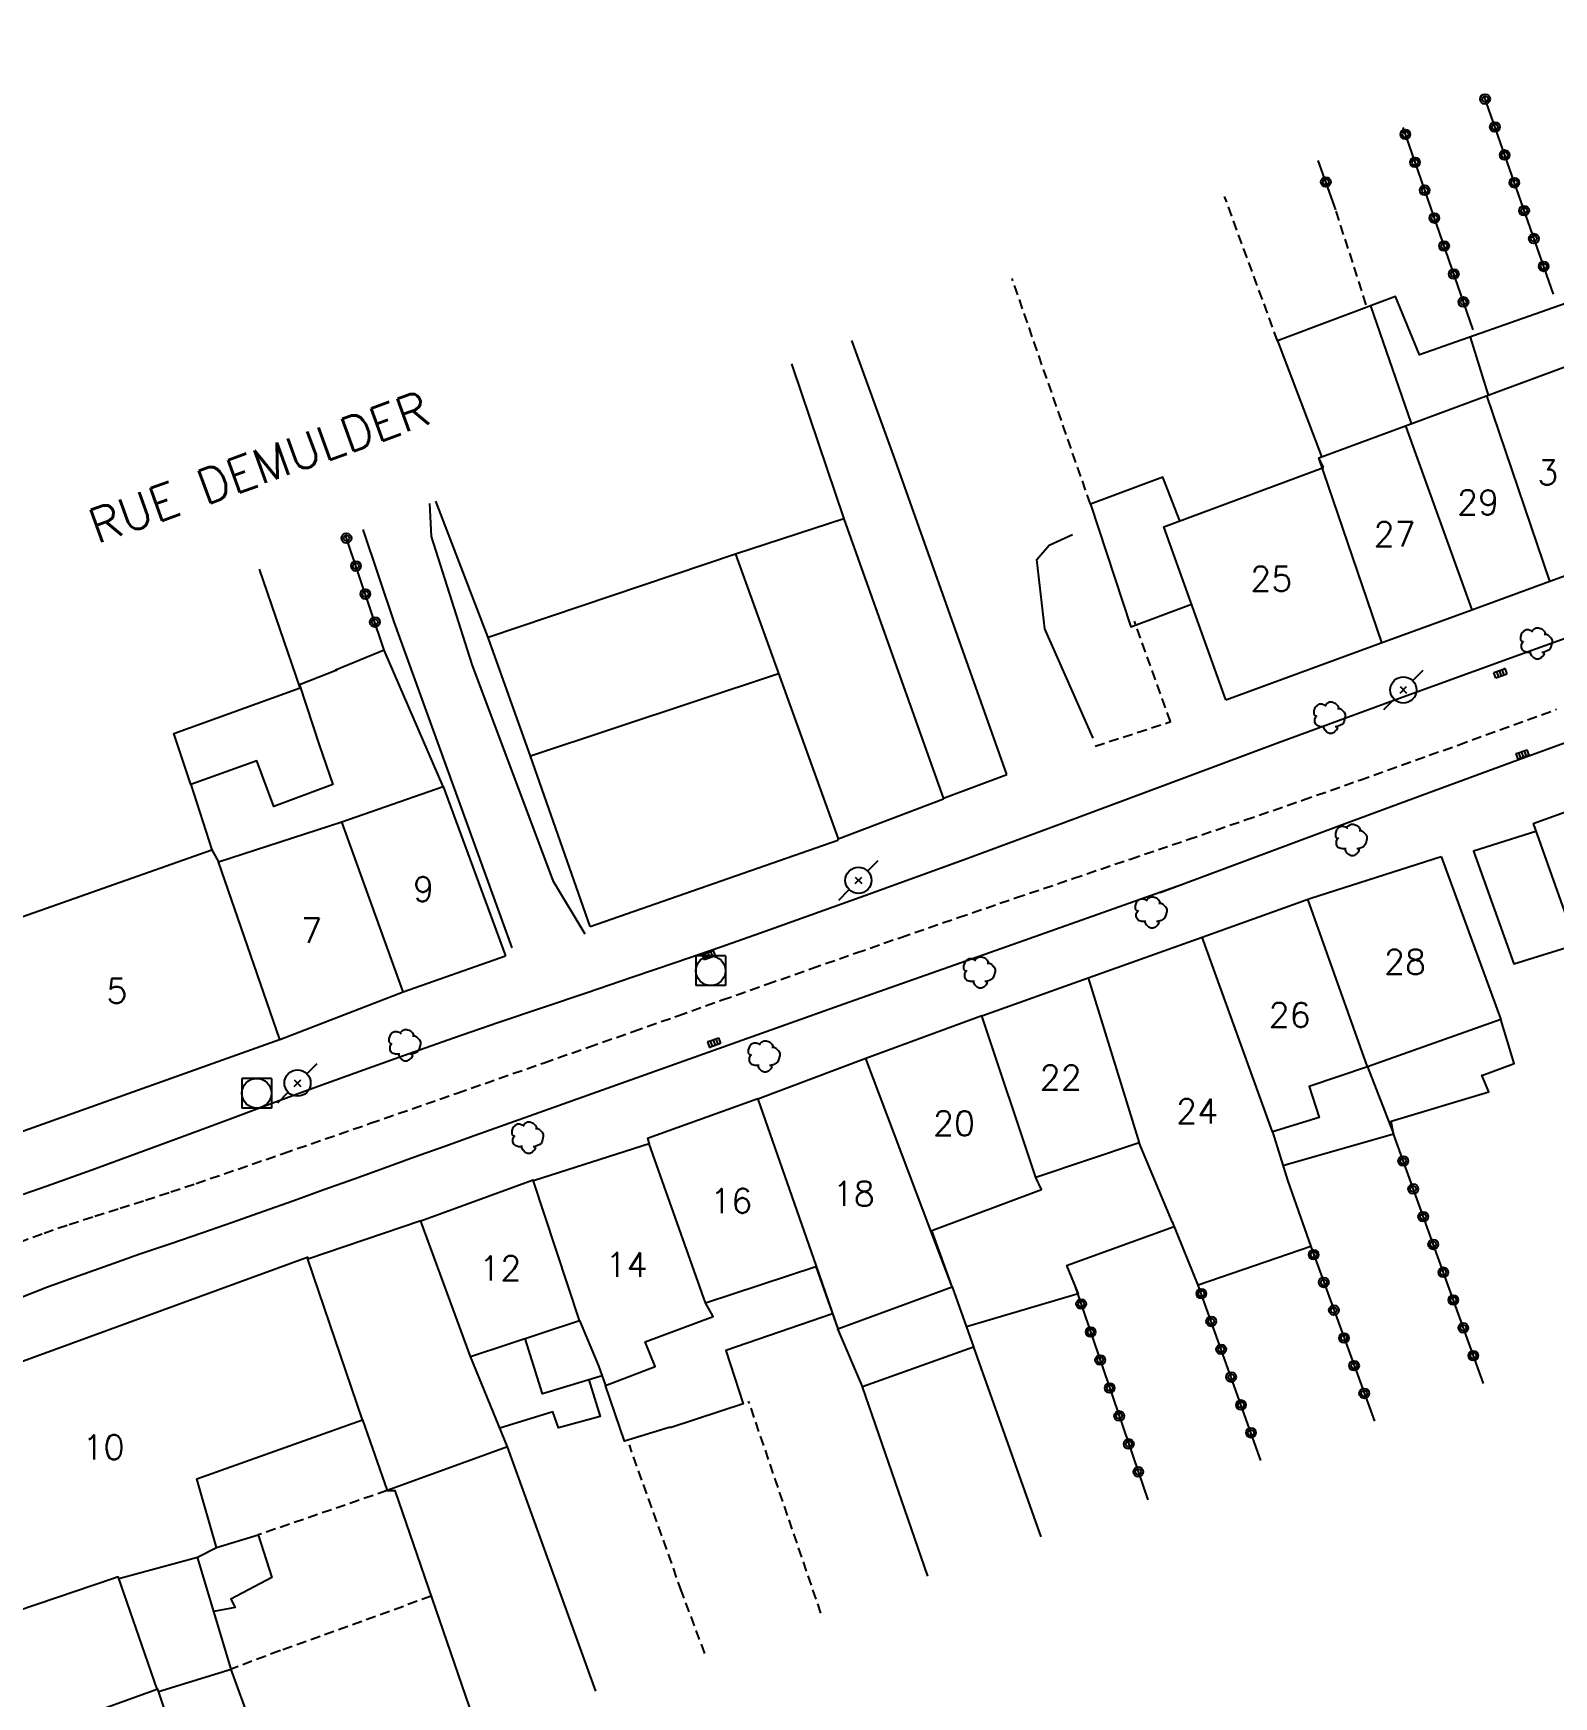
# Model space of a CAD drawing. Header units: millimetres. Extents: x 146998 to 148001, y 143000 to 144001.
# Drawn here: x 147280.2 to 147357.4, y 143407.3 to 143491.7 of the extents above; entities that cross this region are included whole.
import ezdxf
from ezdxf.enums import TextEntityAlignment as Align

# ---------------------------------------------------------------- set-up
doc = ezdxf.new("R2010")
doc.units = ezdxf.units.MM
doc.linetypes.add('DASHED', pattern=[0.75, 0.5, -0.25])
doc.layers.get('0').update_dxf_attribs({"linetype": 'CONTINUOUS'})
for name, color, linetype in [('W0001', 6, 'DASHED'), ('W0014', 7, 'CONTINUOUS'), ('W0017', 7, 'CONTINUOUS'), ('W0101', 7, 'CONTINUOUS'), ('W0104', 1, 'CONTINUOUS'), ('W0112', 1, 'DASHED'), ('W0300', 7, 'CONTINUOUS'), ('W0323', 7, 'CONTINUOUS'), ('W0401', 7, 'CONTINUOUS'), ('W0420', 7, 'CONTINUOUS'), ('W0473', 7, 'CONTINUOUS'), ('W0989', 7, 'CONTINUOUS'), ('W0991', 7, 'CONTINUOUS'), ('W1102', 7, 'CONTINUOUS')]:
    doc.layers.add(name, color=color, linetype=linetype)
doc.styles.get("Standard").update_dxf_attribs({"font": 'romans.shx', "width": 0.85})

# ---------------------------------------------------------------- blocks, each defined once
blk = doc.blocks.new('T300')
for p, q in [((-0.8, 0.514), (-0.857, 0.343)), ((-0.857, 0.343), (-0.857, 0.171)), ((-0.857, 0.171), (-0.743, 0.057)), ((-0.686, 0.629), (-0.8, 0.514)), ((-0.8, -0.057), (-0.743, 0.057)), ((-0.743, 0.057), (-0.686, 0.114)), ((-0.571, 0.686), (-0.686, 0.629)), ((-0.457, 0.686), (-0.571, 0.686)), ((-0.286, 0.629), (-0.457, 0.686)), ((-0.286, 0.629), (-0.171, 0.743)), ((-0.229, 0.571), (-0.286, 0.629)), ((-0.171, 0.743), (-0.057, 0.8)), ((-0.057, 0.8), (0.057, 0.8)), ((0.057, 0.8), (0.229, 0.743)), ((0.229, 0.743), (0.343, 0.629)), ((0.343, 0.629), (0.4, 0.514)), ((0.457, 0.457), (0.343, 0.457)), ((0.4, 0.514), (0.4, 0.457)), ((0.571, 0.4), (0.457, 0.457)), ((0.571, 0.4), (0.686, 0.286)), ((0.686, 0.286), (0.743, 0.171)), ((0.743, 0.057), (0.686, -0.171)), ((0.743, 0.171), (0.743, 0.057)), ((-0.8, -0.171), (-0.8, -0.057)), ((-0.8, -0.229), (-0.8, -0.171)), ((-0.743, -0.343), (-0.8, -0.229)), ((-0.686, -0.4), (-0.743, -0.343)), ((-0.514, -0.457), (-0.686, -0.4)), ((-0.4, -0.457), (-0.514, -0.457)), ((-0.4, -0.457), (-0.343, -0.457)), ((-0.343, -0.457), (-0.343, -0.4)), ((-0.343, -0.514), (-0.343, -0.457)), ((-0.286, -0.629), (-0.343, -0.514)), ((-0.171, -0.743), (-0.286, -0.629)), ((-0.057, -0.8), (-0.171, -0.743)), ((0.057, -0.8), (-0.057, -0.8)), ((0.171, -0.743), (0.057, -0.8)), ((0.229, -0.686), (0.171, -0.743)), ((0.286, -0.457), (0.229, -0.457)), ((0.286, -0.629), (0.229, -0.686)), ((0.457, -0.4), (0.286, -0.457)), ((0.343, -0.514), (0.286, -0.629)), ((0.343, -0.514), (0.343, -0.457)), ((0.571, -0.343), (0.457, -0.4)), ((0.629, -0.286), (0.571, -0.343)), ((0.686, -0.171), (0.629, -0.286))]:
    blk.add_line(p, q)
blk = doc.blocks.new('T473')
for p, q in [((0.500001, 0.500001), (1.000002, 1.000002)), ((-0.166667, 0.166667), (0.166667, -0.166667)), ((-0.166667, -0.166667), (0.166667, 0.166667)), ((-1.000002, -1.000002), (-0.500001, -0.500001))]:
    blk.add_line(p, q)
blk.add_ellipse((0, 0), major_axis=(0.471405, 0.471405), ratio=1, start_param=5.497787144, end_param=11.780972451)
blk = doc.blocks.new('T401')
for p, q in [((-0.3, 0.3), (0, 0.3)), ((-0.3, -0.25), (-0.3, 0.3)), ((-0.3, 0.15), (0, 0.15)), ((-0.3, 0), (0, 0)), ((0, 0.3), (0, -0.25)), ((-0.3, -0.15), (0, -0.15)), ((-0.3, -0.25), (-0.3, -0.3)), ((-0.3, -0.3), (0, -0.3)), ((0, -0.3), (0, -0.25))]:
    blk.add_line(p, q)
blk = doc.blocks.new('T420')
for p, q in [((0.75, 0.75), (-0.75, 0.75)), ((-0.75, 0.75), (-0.75, -0.75)), ((0.75, 0.75), (0.75, -0.75)), ((0.75, -0.75), (-0.75, -0.75))]:
    blk.add_line(p, q)
blk.add_ellipse((0, 0), major_axis=(-0.53, 0.53), ratio=1, start_param=3.926991, end_param=10.210176)
blk = doc.blocks.new('t323o')
at = {"color": 0, "linetype": 'Continuous'}
for radius in [0.25, 0.15]:
    blk.add_circle((0, 0), radius, dxfattribs=at)

msp = doc.modelspace()

# ---------------------------------------------------------------- linework, layer by layer
at = {"layer": 'W0001'}
msp.add_lwpolyline([(147279.483, 143430.359), (147280.757, 143430.829), (147282.04, 143431.27), (147283.331, 143431.689), (147284.623, 143432.097), (147285.916, 143432.504), (147287.206, 143432.919), (147288.491, 143433.35), (147292.909, 143434.873), (147297.324, 143436.403), (147301.738, 143437.938), (147306.15, 143439.477), (147308.415, 143440.27), (147310.68, 143441.067), (147312.943, 143441.866), (147315.206, 143442.666), (147317.47, 143443.465), (147319.734, 143444.262), (147321.999, 143445.056), (147324.266, 143445.845), (147327.178, 143446.849), (147330.093, 143447.844), (147333.01, 143448.834), (147335.928, 143449.821), (147338.845, 143450.81), (147341.76, 143451.805), (147344.672, 143452.81), (147347.579, 143453.828), (147352.577, 143455.612), (147357.565, 143457.426)], dxfattribs=at)
at = {"layer": 'W0014'}
for points in [[(147361.203, 143462.164), (147355.279, 143460.035), (147349.363, 143457.885), (147343.454, 143455.715), (147337.552, 143453.524)], [(147337.445, 143448.121), (147341.98, 143449.819), (147346.518, 143451.508), (147351.059, 143453.189), (147355.603, 143454.861), (147358.713, 143455.998)], [(147337.552, 143453.524), (147332.522, 143451.641), (147327.484, 143449.783), (147322.436, 143447.95), (147317.379, 143446.142), (147315.124, 143445.35), (147312.865, 143444.571), (147310.603, 143443.8), (147308.339, 143443.034), (147306.075, 143442.269), (147303.812, 143441.498), (147301.553, 143440.719), (147299.298, 143439.928), (147296.989, 143439.103), (147294.684, 143438.266), (147292.382, 143437.421), (147290.081, 143436.572), (147287.782, 143435.721), (147285.481, 143434.873), (147283.178, 143434.03), (147280.872, 143433.196), (147279.704, 143432.791)], [(147279.392, 143427.499), (147280.941, 143428.095), (147282.498, 143428.668), (147284.062, 143429.225), (147285.629, 143429.769), (147287.199, 143430.307), (147288.768, 143430.844), (147290.336, 143431.387), (147291.9, 143431.939), (147293.436, 143432.489), (147294.972, 143433.04), (147296.507, 143433.593), (147298.042, 143434.146), (147299.577, 143434.699), (147301.113, 143435.251), (147302.649, 143435.803), (147304.185, 143436.352), (147312.777, 143439.413), (147321.372, 143442.464), (147329.97, 143445.507), (147338.572, 143448.54)]]:
    msp.add_lwpolyline(points, dxfattribs=at)
at = {"layer": 'W0017'}
for points in [[(147308.242, 143446.011), (147306.634, 143448.683), (147302.5, 143459.699), (147300.434, 143466.201), (147300.344, 143467.869)], [(147296.95, 143466.558), (147298.526, 143461.874), (147304.509, 143445.313)], [(147334.036, 143455.967), (147331.587, 143461.518), (147331.176, 143465.035), (147331.807, 143465.753), (147332.99, 143466.304)]]:
    msp.add_lwpolyline(points, dxfattribs=at)
at = {"layer": 'W0101'}
for points in [[(147354.107, 143473.376), (147358.446, 143474.977)], [(147349.895, 143471.823), (147354.107, 143473.376)], [(147345.73, 143469.698), (147345.493, 143470.199), (147349.895, 143471.823)], [(147340.775, 143457.903), (147337.622, 143466.696), (147345.73, 143469.698)], [(147357.226, 143463.925), (147361.16, 143465.359)], [(147353.269, 143462.483), (147357.226, 143463.925)], [(147348.665, 143460.806), (147353.269, 143462.483)], [(147340.775, 143457.903), (147348.665, 143460.806)], [(147295.88, 143451.713), (147301.022, 143453.512)], [(147301.022, 143453.512), (147304.194, 143444.904)], [(147356.379, 143451.633), (147363.133, 143454.064)], [(147289.618, 143449.686), (147295.88, 143451.713)], [(147356.379, 143451.633), (147359.451, 143443.002), (147365.933, 143445.145)], [(147276.156, 143445.674), (147289.285, 143450.297), (147289.618, 143449.686)], [(147345.091, 143447.838), (147351.709, 143449.943)], [(147351.709, 143449.943), (147354.747, 143441.677), (147347.97, 143439.266)], [(147339.571, 143445.862), (147345.091, 143447.838)], [(147333.778, 143443.789), (147339.571, 143445.862)], [(147298.992, 143443.077), (147304.194, 143444.904)], [(147328.38, 143441.857), (147333.778, 143443.789)], [(147292.739, 143440.663), (147298.992, 143443.077)], [(147328.38, 143441.857), (147322.492, 143439.697)], [(147279.525, 143435.962), (147292.717, 143440.661), (147292.739, 143440.663)], [(147322.492, 143439.697), (147317.007, 143437.625)], [(147347.97, 143439.266), (147345.004, 143438.276), (147345.517, 143436.693), (147343.141, 143435.968)], [(147317.007, 143437.625), (147317.005, 143437.647), (147311.404, 143435.626), (147311.489, 143435.361)], [(147343.141, 143435.968), (147343.919, 143433.46), (147345.086, 143430.147), (147339.379, 143428.182), (147338.061, 143431.394), (147338.063, 143431.372), (147336.382, 143435.42)], [(147311.489, 143435.361), (147305.674, 143433.497)], [(147336.382, 143435.42), (147331.132, 143433.661)], [(147305.605, 143433.515), (147299.9, 143431.434)], [(147325.84, 143430.964), (147331.415, 143433.049), (147331.132, 143433.661)], [(147302.412, 143424.57), (147299.9, 143431.434)], [(147319.946, 143429.142), (147321.073, 143425.965), (147326.87, 143428.097), (147325.84, 143430.964)], [(147326.87, 143428.097), (147325.794, 143430.947)], [(147294.173, 143429.616), (147273.861, 143422.2), (147275.009, 143418.33), (147273.441, 143417.799), (147273.939, 143416.387)], [(147296.927, 143421.35), (147294.158, 143429.503)], [(147314.356, 143427.29), (147319.946, 143429.142)], [(147307.959, 143426.396), (147308.921, 143424.089), (147309.279, 143423.096), (147311.79, 143424.049), (147311.28, 143425.302), (147314.74, 143426.592), (147314.356, 143427.29)], [(147302.412, 143424.57), (147307.959, 143426.396)], [(147288.553, 143414.384), (147289.514, 143414.875), (147288.522, 143418.354), (147296.927, 143421.35)], [(147284.564, 143413.3), (147288.553, 143414.384)], [(147286.507, 143407.68), (147284.53, 143413.397)], [(147288.534, 143401.627), (147286.53, 143407.681), (147286.507, 143407.68)]]:
    msp.add_lwpolyline(points, dxfattribs=at)
at = {"layer": 'W0104'}
for points in [[(147362.187, 143491.749), (147364.441, 143485.399), (147360.121, 143483.98), (147361.728, 143479.332), (147350.615, 143475.42), (147349.387, 143478.392), (147343.408, 143476.126), (147345.643, 143470.254)], [(147348.121, 143477.912), (147350.182, 143471.929)], [(147353.192, 143476.327), (147354.107, 143473.376)], [(147329.656, 143454.111), (147323.897, 143470.322), (147321.791, 143476.15)], [(147318.714, 143474.962), (147318.767, 143474.808), (147321.378, 143467.101), (147326.44, 143452.886)], [(147338.435, 143466.997), (147337.574, 143469.208), (147333.899, 143467.836), (147335.956, 143461.618), (147339.032, 143462.765)], [(147308.499, 143446.398), (147305.456, 143455.045), (147303.306, 143461.063), (147300.652, 143467.988)], [(147321.378, 143467.101), (147315.878, 143465.305), (147303.306, 143461.063)], [(147315.868, 143465.302), (147321.088, 143450.852)], [(147301.022, 143453.512), (147298.038, 143460.428), (147295.554, 143459.409), (147295.622, 143459.414), (147293.73, 143458.659), (147294.743, 143455.565), (147295.429, 143453.601), (147292.431, 143452.496), (147291.559, 143454.809), (147288.206, 143453.608), (147287.356, 143456.194), (147293.773, 143458.516), (147291.707, 143464.534)], [(147318.062, 143459.228), (147305.456, 143455.045)], [(147288.206, 143453.608), (147289.285, 143450.297)], [(147308.499, 143446.398), (147321.07, 143450.783), (147321.088, 143450.852), (147326.44, 143452.886), (147326.439, 143452.909), (147329.656, 143454.111)], [(147356.526, 143451.219), (147353.362, 143450.219), (147355.4, 143444.505), (147358.566, 143445.488)], [(147343.669, 143434.265), (147349.289, 143435.862), (147349.177, 143436.506), (147354.131, 143437.998), (147353.78, 143438.85), (147353.781, 143438.827), (147355.425, 143439.435), (147354.747, 143441.677)], [(147347.97, 143439.266), (147349.289, 143435.862)], [(147305.674, 143433.497), (147305.605, 143433.515)], [(147299.9, 143431.434), (147299.899, 143431.457), (147294.158, 143429.503), (147294.173, 143429.616)], [(147332.687, 143429.184), (147338.153, 143431.171)], [(147319.963, 143429.148), (147321.073, 143425.965)], [(147332.687, 143429.184), (147333.274, 143427.754), (147327.599, 143426.066)], [(147326.87, 143428.097), (147327.961, 143425.056), (147327.963, 143425.033), (147331.388, 143415.407)], [(147320.802, 143426.728), (147315.392, 143424.866), (147316.257, 143422.169), (147312.611, 143420.96), (147312.499, 143420.953), (147310.242, 143420.264), (147309.279, 143423.096)], [(147325.638, 143413.413), (147322.321, 143423.021), (147322.32, 143423.044), (147321.073, 143425.965)], [(147309.106, 143423.575), (147306.075, 143422.675), (147305.191, 143425.485)], [(147322.32, 143423.044), (147327.961, 143425.056)], [(147308.789, 143407.569), (147304.302, 143419.976), (147302.412, 143424.57)], [(147308.429, 143423.374), (147309.001, 143421.512), (147306.894, 143420.947), (147306.592, 143421.762), (147303.913, 143420.923)], [(147296.927, 143421.35), (147298.188, 143417.753), (147298.572, 143417.755), (147304.414, 143400.762), (147306.266, 143401.464)], [(147304.302, 143419.976), (147298.188, 143417.753)], [(147289.514, 143414.875), (147291.636, 143415.508), (147292.322, 143413.341), (147290.249, 143412.236), (147290.457, 143411.82), (147289.383, 143411.625)], [(147291.93, 143390.202), (147297.743, 143392.095), (147296.507, 143395.468), (147296.508, 143395.445), (147295.518, 143398.179), (147293.199, 143397.397), (147292.308, 143400.702), (147291.483, 143402.973), (147290.61, 143405.647), (147291.268, 143405.938), (147290.266, 143408.672), (147290.264, 143408.694), (147288.553, 143414.384)], [(147290.266, 143408.672), (147286.575, 143407.546)]]:
    msp.add_lwpolyline(points, dxfattribs=at)
at = {"layer": 'W0112'}
for points in [[(147343.408, 143476.126), (147340.712, 143483.456)], [(147347.906, 143477.963), (147346.36, 143482.783)], [(147333.899, 143467.836), (147329.924, 143479.291)], [(147337.964, 143456.799), (147336.14, 143461.894)], [(147334.141, 143455.551), (147337.987, 143456.801)], [(147320.21, 143411.53), (147316.543, 143422.302)], [(147314.317, 143409.486), (147313.138, 143412.642), (147310.485, 143420.076)], [(147298.188, 143417.753), (147291.636, 143415.508)], [(147300.417, 143412.389), (147292.765, 143409.626), (147292.72, 143409.623), (147290.264, 143408.694)]]:
    msp.add_lwpolyline(points, dxfattribs=at)
at = {"layer": 'W0323'}
for points in [[(147357.413, 143478.494), (147353.894, 143488.547)], [(147353.334, 143476.694), (147349.778, 143486.957)], [(147346.36, 143482.783), (147345.463, 143485.291)], [(147298.04, 143460.43), (147296.081, 143466.223)], [(147353.854, 143423.198), (147349.289, 143435.862)], [(147345.086, 143430.147), (147348.32, 143421.279)], [(147333.08, 143428.254), (147336.814, 143417.288)], [(147342.556, 143419.28), (147339.379, 143428.182)]]:
    msp.add_lwpolyline(points, dxfattribs=at)
at = {"layer": 'W1102'}
for points in [[(147357.226, 143463.925), (147354.037, 143473.351)], [(147349.895, 143471.823), (147353.269, 143462.483)], [(147348.704, 143460.82), (147345.493, 143470.199)], [(147298.992, 143443.077), (147295.88, 143451.713)], [(147292.739, 143440.663), (147289.618, 143449.686)], [(147347.97, 143439.266), (147344.949, 143447.787)], [(147343.141, 143435.968), (147339.571, 143445.862)], [(147333.778, 143443.789), (147336.382, 143435.42)], [(147331.132, 143433.661), (147328.38, 143441.857)], [(147325.794, 143430.947), (147322.492, 143439.697)], [(147317.007, 143437.625), (147319.963, 143429.148)], [(147314.356, 143427.29), (147311.489, 143435.361)], [(147307.959, 143426.396), (147305.605, 143433.515)], [(147275.476, 143410.33), (147284.289, 143413.309)], [(147284.289, 143413.309), (147284.53, 143413.397)], [(147286.53, 143407.681), (147277.799, 143404.518)]]:
    msp.add_lwpolyline(points, dxfattribs=at)

# ---------------------------------------------------------------- block references
at = {"layer": 'W0300'}
for p in [(147356.6, 143460.769), (147346.102, 143456.996), (147347.197, 143450.789), (147337.031, 143447.107), (147328.314, 143444.061), (147299.129, 143440.365), (147317.38, 143439.794), (147305.369, 143435.672)]:
    msp.add_blockref('T300', p, dxfattribs=at)
at = {"layer": 'W0323'}
for p, rotation in [((147353.944, 143488.404), 109.2913352669662), ((147354.44, 143486.989), 109.2913352669662), ((147349.896, 143486.615), 109.1120753530671), ((147354.935, 143485.573), 109.2913352669662), ((147350.387, 143485.198), 109.1120753530671), ((147345.855, 143484.195), 109.6746548211663), ((147350.878, 143483.781), 109.1120753530671), ((147355.431, 143484.157), 109.2913352669662), ((147355.926, 143482.741), 109.2913352669662), ((147351.369, 143482.363), 109.1120753530671), ((147356.422, 143481.326), 109.2913352669662), ((147351.861, 143480.946), 109.1120753530671), ((147352.352, 143479.529), 109.1120753530671), ((147356.917, 143479.91), 109.2913352669662), ((147352.843, 143478.111), 109.1120753530671), ((147296.118, 143466.114), 108.6880351723212), ((147296.598, 143464.693), 108.6880351723212), ((147297.079, 143463.272), 108.6880351723212), ((147297.559, 143461.851), 108.6880351723212), ((147349.785, 143434.487), 109.8210717021915), ((147350.293, 143433.076), 109.8210717021915), ((147350.802, 143431.665), 109.8210717021915), ((147345.236, 143429.734), 290.0374560098511), ((147351.31, 143430.254), 109.8210717021915), ((147351.819, 143428.843), 109.8210717021915), ((147345.75, 143428.325), 290.0374560098511), ((147333.429, 143427.228), 288.8031821666835), ((147339.531, 143427.756), 109.6429465826285), ((147352.328, 143427.432), 109.8210717021915), ((147340.035, 143426.344), 109.6429465826285), ((147346.264, 143426.916), 290.0374560098511), ((147333.913, 143425.808), 288.8031821666835), ((147346.778, 143425.507), 290.0374560098511), ((147352.836, 143426.02), 109.8210717021915), ((147340.539, 143424.931), 109.6429465826285), ((147353.345, 143424.609), 109.8210717021915), ((147334.396, 143424.388), 288.8031821666835), ((147347.292, 143424.098), 290.0374560098511), ((147334.88, 143422.968), 288.8031821666835), ((147341.044, 143423.518), 109.6429465826285), ((147341.548, 143422.106), 109.6429465826285), ((147347.806, 143422.688), 290.0374560098511), ((147335.363, 143421.548), 288.8031821666835), ((147342.052, 143420.693), 109.6429465826285), ((147335.847, 143420.128), 288.8031821666835), ((147336.33, 143418.708), 288.8031821666835)]:
    msp.add_blockref('t323o', p, dxfattribs=dict(at, rotation=rotation))
at = {"layer": 'W0401'}
for p, rotation in [((147354.674, 143459.397), 109.8981435389427), ((147355.886, 143454.988), 290.1353610177736), ((147314.481, 143445.086), 109.0954870284395), ((147314.836, 143440.359), 289.5611401840615)]:
    msp.add_blockref('T401', p, dxfattribs=dict(at, rotation=rotation))
at = {"layer": 'W0420'}
for p in [(147314.617, 143444.151), (147291.559, 143437.931)]:
    msp.add_blockref('T420', p, dxfattribs=at)
at = {"layer": 'W0473'}
for p in [(147349.793, 143458.408), (147322.118, 143448.74), (147293.631, 143438.448)]:
    msp.add_blockref('T473', p, dxfattribs=at)

# ---------------------------------------------------------------- texts
at = {"layer": 'W0989'}
msp.add_text('RUE DEMULDER', height=1.75, rotation=19.9035, dxfattribs=at).set_placement((147283.441, 143465.8))
at = {"layer": 'W0991'}
for s, p in [('31', (147357.661, 143469.451)), ('29', (147353.586, 143467.93)), ('27', (147349.354, 143466.315)), ('25', (147343.084, 143464.051)), ('9', (147300.028, 143448.294)), ('7', (147294.349, 143446.188)), ('28', (147349.874, 143444.604)), ('5', (147284.462, 143443.13)), ('26', (147344.017, 143441.903)), ('22', (147332.393, 143438.725)), ('24', (147339.322, 143437.022)), ('20', (147326.974, 143436.402)), ('18', (147321.881, 143432.831)), ('16', (147315.661, 143432.468)), ('14', (147310.345, 143429.228)), ('12', (147303.93, 143429.043)), ('10', (147283.778, 143419.961))]:
    msp.add_text(s, height=1.25, dxfattribs=at).set_placement(p, align=Align.MIDDLE_CENTER)

doc.saveas('drawing.dxf')
